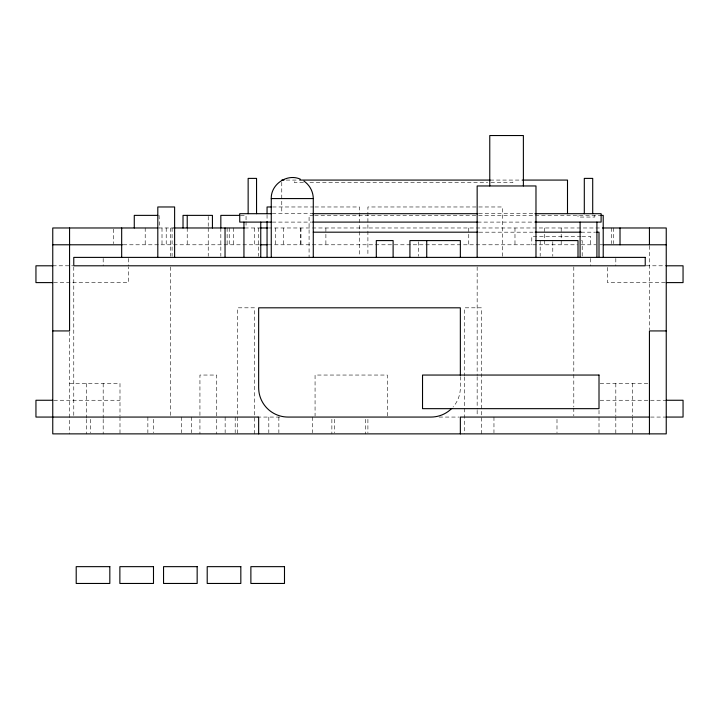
<?xml version="1.0" encoding="UTF-8"?>
<svg xmlns="http://www.w3.org/2000/svg" width="719" height="719" viewBox="0 0 719 719"><rect width="100%" height="100%" fill="white"/><g stroke="black" fill="none" stroke-linecap="round" stroke-linejoin="round"><path stroke-width="0.54" stroke-dasharray="3.6 2.7" d="M286.243 180.074L298.574 180.074M490.178 180.074L522.677 180.074M303.409 182.599L294.368 182.599L294.368 180.074M309.934 182.599L487.662 182.599M490.951 182.599L512.872 182.599L512.872 180.074M272.627 206.973L313.835 206.973M314.949 206.973L359.5 206.973L359.5 230.502M272.294 213.696L312.019 213.696M478.782 213.696L533.884 213.696M159.061 215.376L159.483 227.977M240.613 215.376L246.051 215.376L246.051 220.625M313.565 215.376L309.08 215.376L309.08 257.393M314.688 215.376L477.479 215.376M478.602 215.376L600.967 215.376M272.294 222.099L311.57 222.099M477.668 222.099L533.777 222.099M158.647 227.977L173.971 227.977M244.811 227.977L260.242 227.977M268.25 227.977L602.639 227.977M479.115 232.183L535.143 232.183M581.087 232.183L595.647 232.183M580.979 236.38L531.781 236.38L531.781 244.784M581.995 236.38L590.605 236.38L590.605 244.784M581.491 240.586L582.201 240.586L582.201 256.27M123.237 244.784L260.242 244.784M268.241 244.784L577.528 244.784M581.177 244.784L595.898 244.784M599.988 244.784L602.639 244.784M52.757 265.796L72.781 265.796M646.264 265.796L666.243 265.796M53.871 282.603L128.395 282.603L128.395 266.92M665.129 282.603L607.411 282.603L607.411 266.92M69.563 383.452L119.992 383.452L119.992 415.95M600.131 383.452L649.437 383.452M53.88 400.258L119.992 400.258M600.131 400.258L666.243 400.258M257.366 417.065L279.943 417.065M439.057 417.065L459.225 417.065M650.551 417.065L666.243 417.065M649.437 245.907L649.437 329.805M632.63 383.452L632.63 415.95M632.63 417.065L632.63 433.872M615.815 258.445L615.815 265.796M615.815 383.452L615.815 415.95M615.815 417.065L615.815 433.872M613.72 227.977L613.72 243.669M611.617 227.977L611.617 243.669M599.008 410.342L599.008 415.95M599.008 417.065L599.008 433.872M594.811 215.376L594.811 217.057L578.004 217.057L578.004 215.376M590.605 258.445L590.605 265.796M573.798 266.92L573.798 373.368M573.798 374.491L573.798 406.981M573.798 408.104L573.798 415.95M561.197 227.977L561.197 244.784M556.991 419.312L556.991 432.757M552.785 241.71L552.785 256.27M544.382 227.977L544.382 244.784M540.185 240.586L540.185 256.27M514.975 227.977L514.975 244.784M502.365 256.27L502.365 206.973L367.903 206.973L367.903 256.27M493.962 417.065L493.962 432.757M481.353 433.872L481.353 307.813L464.546 307.813L464.546 375.866M477.155 266.92L477.155 375.606M477.155 376.729L477.155 409.219M477.155 410.342L477.155 415.95M468.752 227.977L468.752 244.784M464.546 376.936L464.546 433.872M460.349 376.567L460.349 387.649A29.416 29.416 0 0 1 453.051 407.044M418.323 241.71L418.323 256.27M387.343 415.959L387.343 375.048L315.066 375.048L315.066 415.959M367.903 419.312L367.903 432.757M365.486 419.312L365.486 433.872M359.5 231.617L359.5 256.27M334.29 419.312L334.29 432.757M331.872 419.312L331.872 433.872M325.887 227.977L325.887 244.784M312.477 417.065L312.477 432.757M300.973 227.977L300.973 244.784M300.677 227.977L300.677 244.784M283.565 227.977L283.565 244.784M281.767 182.32L281.767 213.696M278.864 417.065L278.864 432.757M275.458 227.977L275.458 244.784M268.816 417.065L268.816 432.757M267.055 214.81L267.055 221.533M258.651 227.977L258.651 256.306M254.454 227.977L254.454 244.784M254.454 433.872L254.454 307.813L237.647 307.813L237.647 416.022M246.051 221.677L246.051 227.977M237.647 417.137L237.647 433.872M235.194 417.065L235.194 432.757M233.441 227.977L233.441 244.784M229.235 227.977L229.235 244.784M227.141 227.977L227.141 244.784M225.146 417.065L225.146 432.757M220.832 227.977L220.832 256.306M216.743 415.959L216.743 375.048L199.936 375.048L199.936 415.959M216.743 419.312L216.743 433.872M208.231 216.428L208.231 226.925M208.231 227.977L208.231 256.306M199.936 419.312L199.936 433.872M191.533 417.065L191.533 432.757M187.219 227.977L187.219 244.784M181.476 417.065L181.476 432.757M172.093 227.977L172.093 256.306M170.412 227.977L170.412 256.306M170.412 266.92L170.412 415.95M166.215 227.977L166.215 244.784M162.009 227.977L162.009 244.784M153.605 419.312L153.605 432.757M147.862 417.065L147.862 432.757M145.202 227.977L145.202 244.784M128.395 258.445L128.395 265.796M119.992 417.065L119.992 433.872M113.269 229.1L113.269 243.669M103.185 258.445L103.185 265.796M103.185 383.452L103.185 418.188M103.185 419.312L103.185 433.872M90.576 419.312L90.576 432.757M86.37 383.452L86.37 418.188M86.37 419.312L86.37 433.872M73.769 266.92L73.769 415.95M69.563 332.043L69.563 433.872"/><path stroke-width="1.08" d="M271.261 257.393L271.261 198.57C270.802 184.172 287.187 173.225 300.308 179.157M281.767 180.074L284.005 180.074M299.688 180.074L490.178 180.074M522.677 180.074L567.498 180.074L567.498 213.696M271.261 198.57L313.277 198.57L313.277 257.393M271.512 206.973L267.055 206.973L267.055 213.696M271.171 213.696L239.742 213.696L239.742 222.099L271.171 222.099M312.693 213.696L477.856 213.696M534.9 213.696L601.111 213.696L601.111 222.099L534.9 222.099M157.803 215.376L134.273 215.376L134.273 227.977M239.742 215.376L220.832 215.376L220.832 227.977M600.967 215.376L603.214 215.376L603.214 257.393M312.693 222.099L477.668 222.099M157.803 227.977L52.757 227.977L52.757 433.872L666.243 433.872L666.243 227.977L602.513 227.977M173.881 227.977L244.361 227.977M260.242 227.977L267.477 227.977M313.277 232.183L477.991 232.183M535.143 232.183L581.087 232.183M596.77 232.183L599.008 232.183L599.008 257.393M535.979 240.586L578.004 240.586L578.004 257.393M52.757 244.784L122.32 244.784M260.233 244.784L267.117 244.784M603.358 244.784L666.243 244.784M52.757 265.796L35.95 265.796L35.95 282.603L52.757 282.603M666.243 265.796L683.05 265.796L683.05 282.603L666.243 282.603M52.757 330.929L69.563 330.929L69.563 227.977M666.243 330.929L649.437 330.929L649.437 433.872M52.757 400.258L35.95 400.258L35.95 417.065L258.651 417.065L258.651 433.872M666.243 400.258L683.05 400.258L683.05 417.065L666.243 417.065M649.437 417.065L460.349 417.065L460.349 433.872M303.939 181.098C309.664 184.981 313.223 191.649 313.277 198.57M649.437 227.977L649.437 244.784M620.021 227.977L620.021 244.784M596.914 222.099L596.914 257.393M592.708 213.696L592.708 178.393L584.304 178.393L584.304 213.696M580.098 222.099L580.098 257.393M535.979 257.393L535.979 185.96L477.155 185.96L477.155 257.393M523.378 185.96L523.378 135.54L489.765 135.54L489.765 185.96M460.349 257.393L460.349 240.586L409.92 240.586L409.92 257.393M460.349 375.453L460.349 307.813L258.651 307.813L258.651 387.649A29.416 29.416 0 0 0 288.067 417.065L430.933 417.065A29.416 29.416 0 0 0 451.73 408.455M426.735 240.586L426.735 257.393M393.113 257.393L393.113 240.586L376.307 240.586L376.307 257.393M267.055 221.533L267.055 257.393M260.754 222.099L260.754 257.393M256.548 213.696L256.548 178.393L248.145 178.393L248.145 213.696M243.948 222.099L243.948 257.393M225.038 227.977L225.038 257.393M212.429 227.977L212.429 215.376L183.021 215.376L183.021 227.977M187.219 215.376L187.219 227.977M174.618 257.393L174.618 206.973L157.803 206.973L157.803 257.393M121.673 227.977L121.673 257.393M645.231 257.393L73.769 257.393L73.769 265.796L645.231 265.796L645.231 257.393M599.008 375.048L422.529 375.048L422.529 408.662L599.008 408.662L599.008 375.048M109.827 566.653L76.205 566.653L76.205 583.46L109.827 583.46L109.827 566.653M153.489 566.653L119.875 566.653L119.875 583.46L153.489 583.46L153.489 566.653M197.159 566.653L163.546 566.653L163.546 583.46L197.159 583.46L197.159 566.653M240.829 566.653L207.207 566.653L207.207 583.46L240.829 583.46L240.829 566.653M284.49 566.653L250.877 566.653L250.877 583.46L284.49 583.46L284.49 566.653"/></g></svg>
